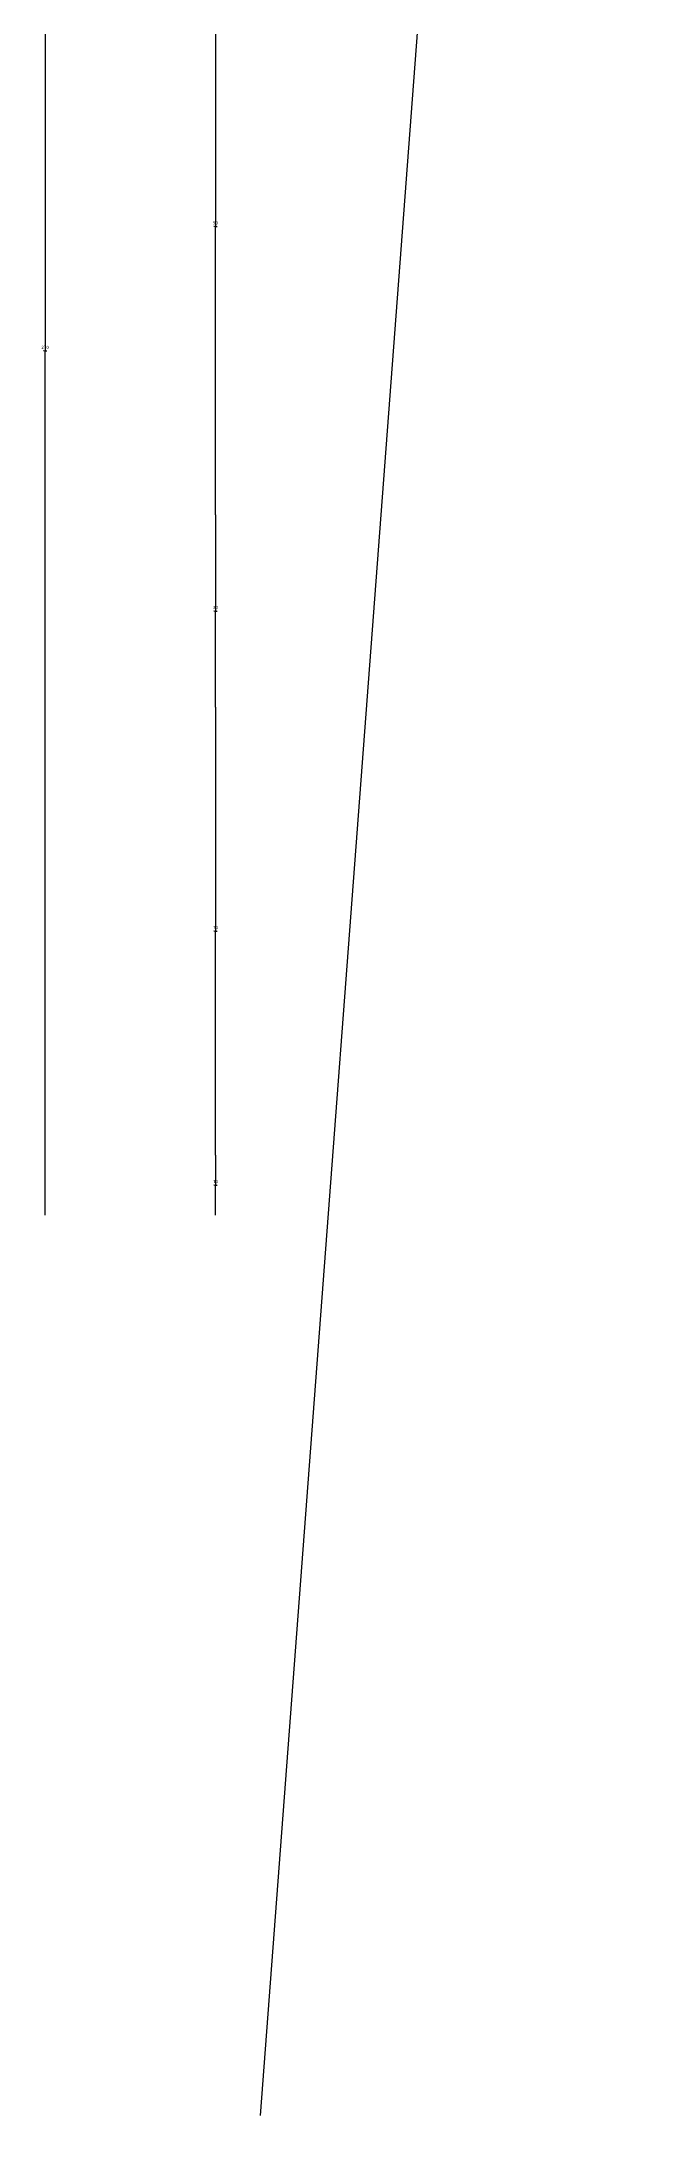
# Model space of a CAD drawing. Header units: metres. Extents: x 0 to 5410, y 0 to 6910.
# Drawn here: x 434 to 623, y 427 to 1075 of the extents above; entities that cross this region are included whole.
import ezdxf

# ---------------------------------------------------------------- set-up
doc = ezdxf.new("R2010")
doc.units = ezdxf.units.M
doc.layers.add('DIM', color=3, linetype='Continuous')
doc.dimstyles.get("Standard").update_dxf_attribs({"dimtxt": 2.5, "dimasz": 2.5, "dimexe": 1.25, "dimexo": 0.625, "dimtad": 1, "dimcen": 2.5, "dimazin": 3, "dimtfac": 1, "dimtmove": 0, "dimatfit": 3})

# ---------------------------------------------------------------- blocks, each defined once
blk = doc.blocks.new('*D16')
for p, q in [((488.49, 866.64), (488.49, 796.64)), ((488.24, 796.64), (487.99, 796.64)), ((488.49, 726.64), (488.49, 796.64)), ((488.49, 796.64), (488.49, 796.64)), ((488.74, 796.64), (488.99, 796.64))]:
    blk.add_line(p, q)
at = {"layer": 'Defpoints'}
for p in [(488.49, 866.64), (488.49, 796.64), (488.49, 726.64)]:
    blk.add_point(p, dxfattribs=at)
at = {"layer": 'DIM', "insert": (488.49, 797.765), "char_height": 1, "attachment_point": 5}
blk.add_mtext('70', dxfattribs=at)
blk = doc.blocks.new('*D17')
for p, q in [((488.49, 926.65), (488.49, 896.64)), ((488.24, 896.64), (487.99, 896.64)), ((488.49, 866.64), (488.49, 896.64)), ((488.49, 896.64), (488.49, 896.64)), ((488.74, 896.64), (488.99, 896.64))]:
    blk.add_line(p, q)
at = {"layer": 'Defpoints'}
for p in [(488.49, 926.65), (488.49, 896.64), (488.49, 866.64)]:
    blk.add_point(p, dxfattribs=at)
at = {"layer": 'DIM', "insert": (488.49, 897.765), "char_height": 1, "attachment_point": 5}
blk.add_mtext('30', dxfattribs=at)
blk = doc.blocks.new('*D18')
for p, q in [((488.49, 726.64), (488.49, 717.27)), ((488.24, 717.27), (487.99, 717.27)), ((488.49, 707.89), (488.49, 717.27)), ((488.49, 717.27), (488.49, 717.27)), ((488.74, 717.27), (488.99, 717.27))]:
    blk.add_line(p, q)
at = {"layer": 'Defpoints'}
for p in [(488.49, 726.64), (488.49, 717.27), (488.49, 707.89)]:
    blk.add_point(p, dxfattribs=at)
at = {"layer": 'DIM', "insert": (488.49, 718.395), "char_height": 1, "attachment_point": 5}
blk.add_mtext('10', dxfattribs=at)
blk = doc.blocks.new('*D19')
for p, q in [((488.49, 1106.93), (488.49, 1016.79)), ((488.24, 1016.79), (487.99, 1016.79)), ((488.49, 926.65), (488.49, 1016.79)), ((488.49, 1016.79), (488.49, 1016.79)), ((488.74, 1016.79), (488.99, 1016.79))]:
    blk.add_line(p, q)
at = {"layer": 'Defpoints'}
for p in [(488.49, 1106.93), (488.49, 1016.79), (488.49, 926.65)]:
    blk.add_point(p, dxfattribs=at)
at = {"layer": 'DIM', "insert": (488.49, 1017.915), "char_height": 1, "attachment_point": 5}
blk.add_mtext('90', dxfattribs=at)
blk = doc.blocks.new('*D20')
for p, q in [((435.25, 1247.89), (435.25, 977.89)), ((435, 977.89), (434.75, 977.89)), ((435.25, 707.89), (435.25, 977.89)), ((435.25, 977.89), (435.25, 977.89)), ((435.5, 977.89), (435.75, 977.89))]:
    blk.add_line(p, q)
at = {"layer": 'Defpoints'}
for p in [(435.25, 1247.89), (435.25, 977.89), (435.25, 707.89)]:
    blk.add_point(p, dxfattribs=at)
at = {"layer": 'DIM', "insert": (435.25, 979.015), "char_height": 1, "attachment_point": 5}
blk.add_mtext('270', dxfattribs=at)

msp = doc.modelspace()

# ---------------------------------------------------------------- linework, layer by layer
at = {"layer": 'DIM'}
msp.add_line((623.21, 2027.05), (502.5, 426.64), dxfattribs=at)

# ---------------------------------------------------------------- dimensions: what is measured, and where the dimension line sits
for base, p1, p2, text, picture, middle in [((435.25, 977.89), (435.25, 1247.89), (435.25, 707.89), '270', '*D20', (435.25, 979.015)), ((488.49, 1016.79), (488.49, 1106.93), (488.49, 926.65), '90', '*D19', (488.49, 1017.915)), ((488.49, 896.64), (488.49, 926.65), (488.49, 866.64), '30', '*D17', (488.49, 897.765)), ((488.49, 796.64), (488.49, 866.64), (488.49, 726.64), '70', '*D16', (488.49, 797.765)), ((488.49, 717.27), (488.49, 726.64), (488.49, 707.89), '10', '*D18', (488.49, 718.395))]:
    dim = msp.add_linear_dim(base=base, p1=p1, p2=p2, text=text, dimstyle='Standard', dxfattribs=at)
    dim.commit()
    dim.dimension.update_dxf_attribs({"geometry": picture, "text_midpoint": middle})

doc.saveas('drawing.dxf')
